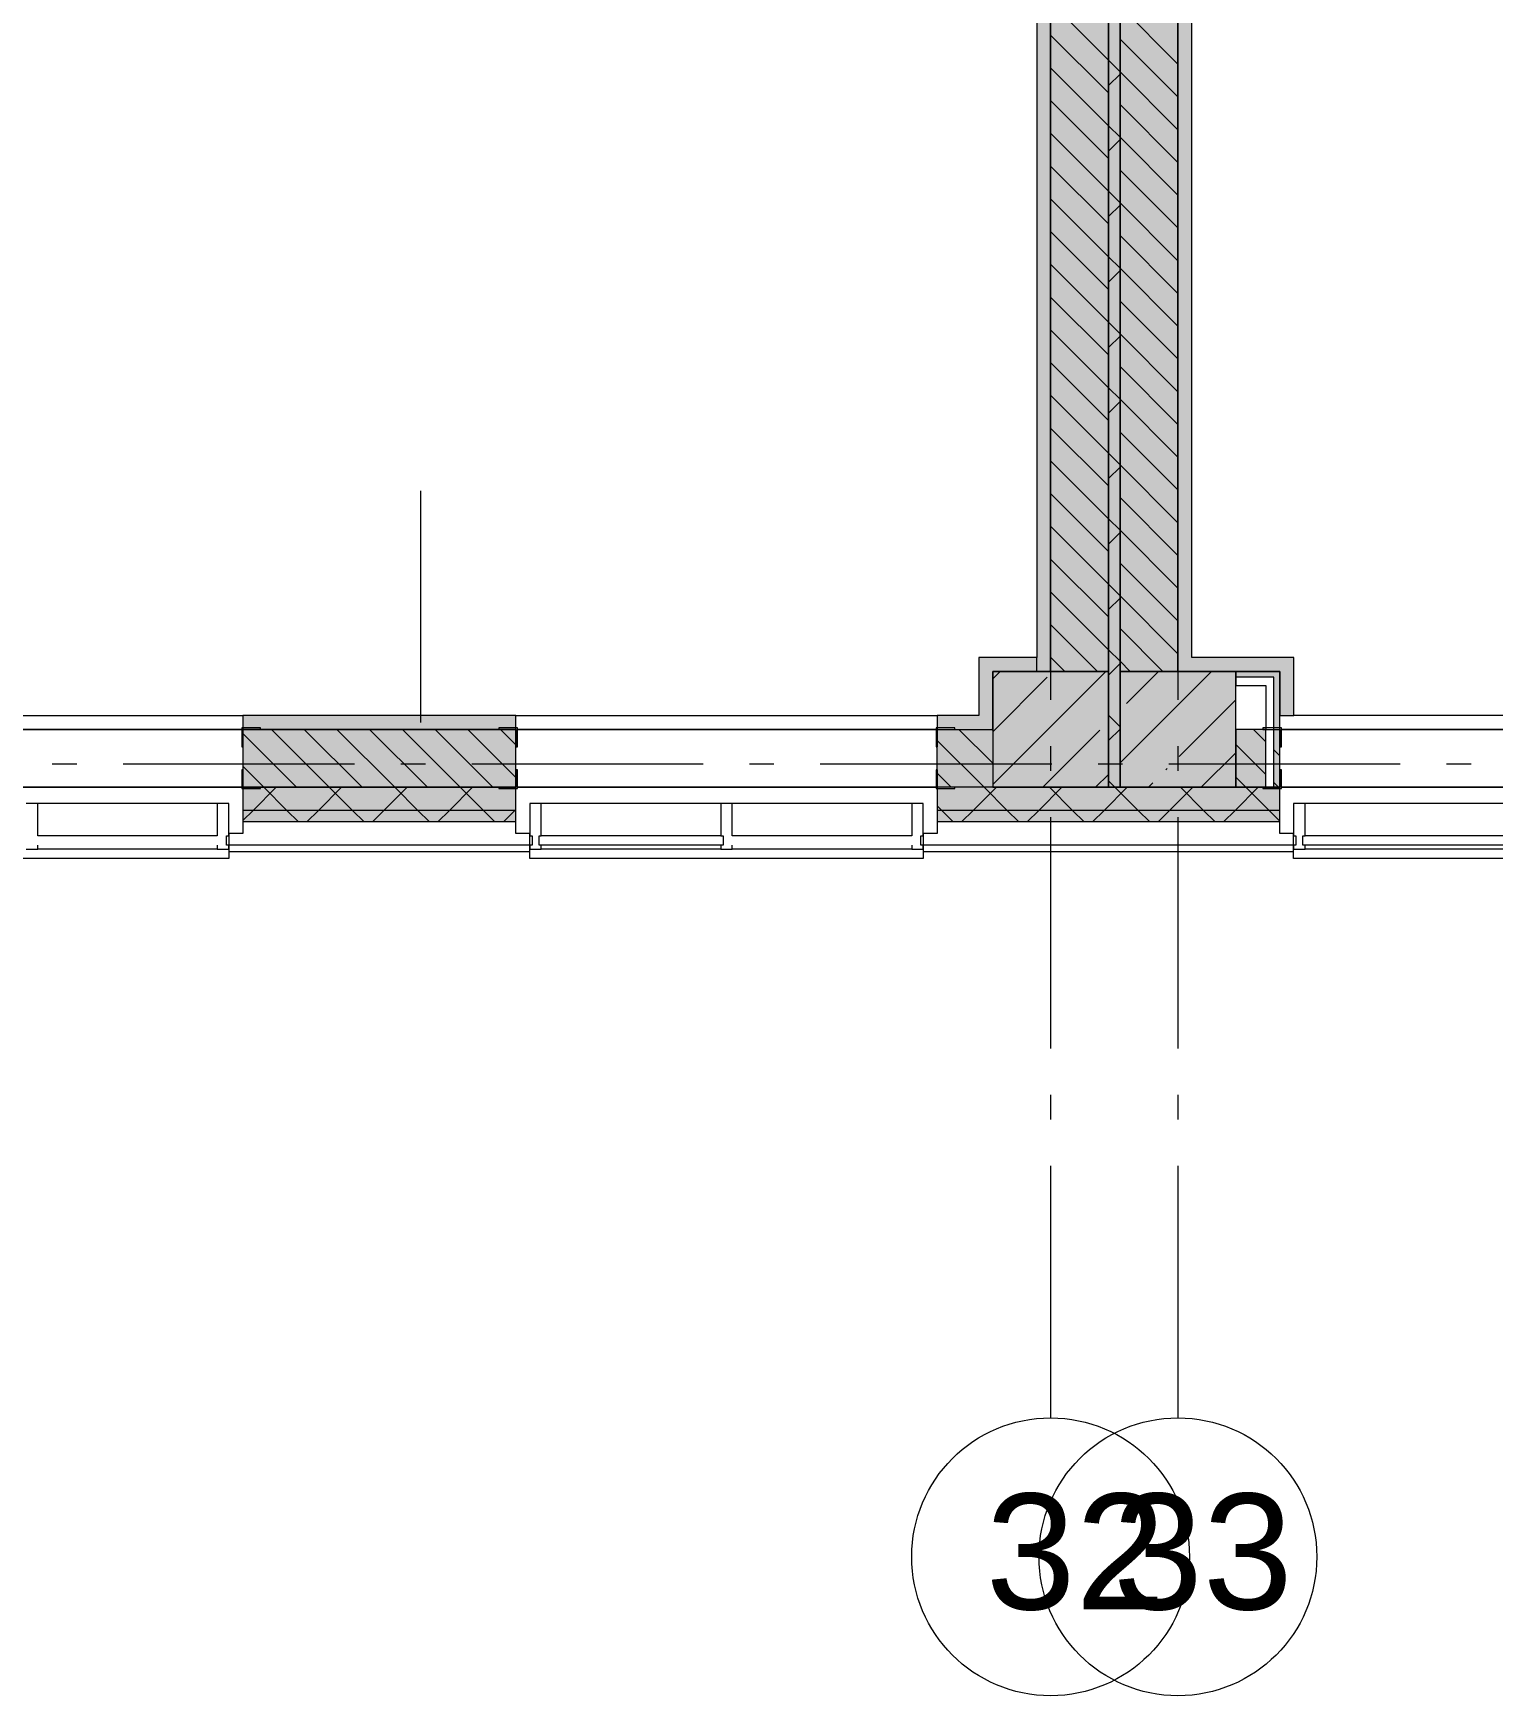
# Model space of a CAD drawing. Header units: millimetres. Extents: x -537608 to 253996, y -217170 to 186033.
# Drawn here: x -325356 to -319051, y -3124 to 4055 of the extents above; entities that cross this region are included whole.
import ezdxf

# ---------------------------------------------------------------- set-up
doc = ezdxf.new("R2010")
doc.units = ezdxf.units.MM
doc.layers.add('PDF _Геометрия', color=7, linetype='Continuous')
doc.layers.add('PDF _Текст', color=7, linetype='Continuous')
doc.layers.add('PDF _Сплошная заливка', color=7, linetype='Continuous', true_color=0xffffff)
doc.styles.add('PDF ArialMT', font='arial.ttf')

msp = doc.modelspace()

# ---------------------------------------------------------------- hatches: boundary and pattern name
at = {"layer": 'PDF _Сплошная заливка', "transparency": 33554559}
for points in [[(-320961.3612, 1299.3446), (-320711.3602, 1299.3446), (-320711.3602, 8299.3443), (-320961.3612, 8299.3443), (-320961.3612, 1678.1138)], [(-320411.3631, 1299.3446), (-320411.3631, 8299.3443), (-320661.3643, 8299.3443), (-320661.3643, 1299.3446), (-320582.325, 1299.3446)], [(-321211.3623, 799.3446), (-320711.3602, 799.3446), (-320711.3602, 1299.3446), (-321211.3623, 1299.3446), (-321211.3623, 966.1296)], [(-320582.325, 799.3446), (-320161.3621, 799.3446), (-320163.3342, 1299.3446), (-320661.3643, 1299.3446), (-320661.3643, 799.3446)]]:
    msp.add_hatch(color=256, dxfattribs=at).paths.add_polyline_path(points)
at = {"layer": 'PDF _Сплошная заливка', "true_color": 0xff7d7d, "transparency": 33554559}
for points in [[(-320411.3631, 1359.3452), (-320351.3604, 1359.3452), (-320351.3604, 8119.3444), (-320411.3631, 8119.3444), (-320411.3631, 1678.1138)], [(-321021.3641, 1299.3446), (-321021.3641, 1359.3452), (-321271.3608, 1359.3452), (-321271.3608, 1299.3446), (-321211.3623, 1299.3446)], [(-319970.916, 1299.3446), (-319970.916, 1359.3452), (-320411.3631, 1359.3452), (-320411.3631, 1299.3446), (-320163.3342, 1299.3446)]]:
    msp.add_hatch(color=11, dxfattribs=at).paths.add_polyline_path(points)
at = {"layer": 'PDF _Сплошная заливка', "true_color": 0x77b143, "transparency": 33554559}
for points in [[(-319996.364, 1274.3445), (-319971.3639, 1274.3445), (-319971.3639, 1299.3446), (-320161.3621, 1299.3446), (-320161.3621, 1274.3445)], [(-319996.364, 1049.3435), (-319971.3639, 1049.3435), (-319971.3639, 1274.3445), (-319996.364, 1274.3445), (-319996.364, 1239.3438)]]:
    msp.add_hatch(color=75, dxfattribs=at).paths.add_polyline_path(points)
at = {"layer": 'PDF _Сплошная заливка', "true_color": 0xff7d7d, "transparency": 33554559}
h = msp.add_hatch(color=11, dxfattribs=at)
h.paths.add_polyline_path([(-321271.3608, 1049.3435), (-321271.3608, 1109.3442), (-321450.9172, 1109.3442), (-321450.9172, 1049.3435), (-321420.3022, 1049.3435)], flags=0)
h.paths.add_polyline_path([(-324450.9171, 1049.3435), (-323270.9173, 1049.3435), (-323270.9173, 1109.3442), (-324450.9171, 1109.3442)], flags=0)
h.paths.add_polyline_path([(-326491.3625, 1049.3435), (-326270.9172, 1049.3435), (-326270.9172, 1109.3442), (-326491.3625, 1109.3442)], flags=0)
at = {"layer": 'PDF _Сплошная заливка', "transparency": 33554559}
h = msp.add_hatch(color=256, dxfattribs=at)
h.paths.add_polyline_path([(-321211.3623, 799.3446), (-321211.3623, 1049.3435), (-321450.9172, 1049.3435), (-321450.9172, 799.3446), (-321420.3022, 799.3446)], flags=0)
h.paths.add_polyline_path([(-324450.9171, 799.3446), (-323270.9173, 799.3446), (-323270.9173, 1049.3435), (-324450.9171, 1049.3435), (-324450.9171, 966.1296)], flags=0)
h.paths.add_polyline_path([(-326711.3643, 799.3446), (-326551.3653, 799.3446), (-326551.3653, 1049.3435), (-326711.3643, 1049.3435), (-326711.3643, 966.1296)], flags=0)
h.paths.add_polyline_path([(-326516.3626, 799.3446), (-326270.9172, 799.3446), (-326270.9172, 1049.3435), (-326516.3626, 1049.3435), (-326516.3626, 966.1296)], flags=0)
h = msp.add_hatch(color=256, dxfattribs=at)
h.paths.add_polyline_path([(-311661.3603, 799.3446), (-311661.3603, 1049.3435), (-312150.9119, 1049.3435), (-312150.9119, 799.3446)], flags=0)
h.paths.add_polyline_path([(-313970.9119, 799.3446), (-313970.9119, 1049.3435), (-315150.9119, 1049.3435), (-315150.9119, 799.3446), (-314716.4758, 799.3446)], flags=0)
h.paths.add_polyline_path([(-316970.9161, 799.3446), (-316971.3597, 1049.3435), (-318150.9161, 1049.3435), (-318150.9161, 799.3446), (-317230.4118, 799.3446)], flags=0)
h.paths.add_polyline_path([(-319996.364, 799.3446), (-319970.916, 799.3446), (-319971.3639, 1049.3435), (-319996.364, 1049.3435), (-319996.364, 966.1296)], flags=0)
h.paths.add_polyline_path([(-320031.3624, 799.3446), (-320031.3624, 1049.3435), (-320161.3621, 1049.3435), (-320161.3621, 799.3446)], flags=0)
h = msp.add_hatch(color=256, dxfattribs=at)
h.paths.add_polyline_path([(-291511.3559, 699.3442), (-291511.3559, 799.3446), (-297824.3565, 799.3446), (-297824.3565, 699.3442), (-291561.3561, 699.3442)], flags=0)
h.paths.add_polyline_path([(-298961.3577, 699.3442), (-298699.356, 699.3442), (-298699.356, 799.3446), (-298961.3577, 799.3446), (-298961.3577, 787.667)], flags=0)
h.paths.add_polyline_path([(-300942.9067, 699.3442), (-299461.3555, 699.3442), (-299461.3555, 799.3446), (-300942.9067, 799.3446)], flags=0)
h.paths.add_polyline_path([(-301942.9067, 699.3442), (-301942.9067, 799.3446), (-303150.9122, 799.3446), (-303150.9122, 699.3442), (-302146.8044, 699.3442)], flags=0)
h.paths.add_polyline_path([(-307970.9122, 699.3442), (-307970.9122, 799.3446), (-309150.912, 799.3446), (-309150.912, 699.3442), (-308012.6536, 699.3442)], flags=0)
h.paths.add_polyline_path([(-305498.7176, 699.3442), (-304970.9123, 699.3442), (-304970.9123, 799.3446), (-306150.9121, 799.3446), (-306150.9121, 699.3442)], flags=0)
h.paths.add_polyline_path([(-310970.912, 699.3442), (-310970.912, 799.3446), (-312150.9119, 799.3446), (-312150.9119, 699.3442), (-311364.5669, 699.3442)], flags=0)
h.paths.add_polyline_path([(-313970.9119, 699.3442), (-313970.9119, 799.3446), (-315150.9119, 799.3446), (-315150.9119, 699.3442), (-314716.4758, 699.3442)], flags=0)
h.paths.add_polyline_path([(-318150.9161, 699.3442), (-316970.9161, 699.3442), (-316970.9161, 799.3446), (-318150.9161, 799.3446)], flags=0)
h.paths.add_polyline_path([(-320163.3342, 699.3442), (-319970.916, 699.3442), (-319970.916, 799.3446), (-321450.9172, 799.3446), (-321450.9172, 699.3442), (-320582.325, 699.3442)], flags=0)
h.paths.add_polyline_path([(-324450.9171, 699.3442), (-323270.9173, 699.3442), (-323270.9173, 799.3446), (-324450.9171, 799.3446)], flags=0)
h.paths.add_polyline_path([(-326270.9172, 699.3442), (-326270.9172, 799.3446), (-327450.917, 799.3446), (-327450.917, 699.3442), (-326448.1699, 699.3442)], flags=0)
h.paths.add_polyline_path([(-329270.9171, 699.3442), (-329270.9171, 799.3446), (-330450.9212, 799.3446), (-330450.9212, 699.3442), (-329381.0923, 699.3442)], flags=0)
h.paths.add_polyline_path([(-333151.992, 699.3442), (-332270.917, 699.3442), (-332270.917, 799.3446), (-333450.9168, 799.3446), (-333450.9168, 699.3442)], flags=0)
h.paths.add_polyline_path([(-335270.9212, 699.3442), (-335270.9212, 799.3446), (-336450.9211, 799.3446), (-336450.9211, 699.3442), (-335665.928, 699.3442)], flags=0)
h.paths.add_polyline_path([(-338270.9168, 699.3442), (-338270.9168, 799.3446), (-339511.363, 799.3446), (-339511.363, 699.3442), (-339017.8456, 699.3442)], flags=0)
h.paths.add_polyline_path([(-341211.3702, 699.3442), (-341211.3702, 799.3446), (-342511.3672, 799.3446), (-342511.3672, 699.3442), (-341531.7729, 699.3442)], flags=0)
h.paths.add_polyline_path([(-344464.6997, 699.3442), (-344211.3658, 699.3442), (-344211.3658, 799.3446), (-345511.3714, 799.3446), (-345511.3714, 699.3442), (-344883.6905, 699.3442)], flags=0)
h.paths.add_polyline_path([(-348511.367, 699.3442), (-347211.3701, 699.3442), (-347211.3701, 799.3446), (-348511.367, 799.3446)], flags=0)
h.paths.add_polyline_path([(-349911.5538, 699.3442), (-349386.3707, 699.3442), (-349386.3707, 799.3446), (-359224.3735, 799.3446), (-359224.3735, 699.3442), (-351587.5169, 699.3442)], flags=0)
h.paths.add_polyline_path([(-360805.2708, 699.3442), (-360099.3686, 699.3442), (-360099.3686, 799.3446), (-368361.3744, 799.3446), (-368361.3744, 699.3442), (-361643.2523, 699.3442)], flags=0)
h = msp.add_hatch(color=256, dxfattribs=at)
h.paths.add_polyline_path([(-291672.0805, 649.3439), (-291561.3561, 649.3439), (-291561.3561, 699.3442), (-297824.3565, 699.3442), (-297824.3565, 649.3439), (-291688.3546, 649.3439)], flags=0)
h.paths.add_polyline_path([(-299632.8727, 649.3439), (-299461.3555, 649.3439), (-299461.3555, 699.3442), (-300942.9067, 699.3442), (-300942.9067, 649.3439), (-300470.8499, 649.3439)], flags=0)
h.paths.add_polyline_path([(-298699.356, 649.3439), (-298699.356, 699.3442), (-298961.3577, 699.3442), (-298961.3577, 649.3439), (-298794.8955, 649.3439)], flags=0)
h.paths.add_polyline_path([(-301942.9067, 649.3439), (-301942.9067, 699.3442), (-303150.9122, 699.3442), (-303150.9122, 649.3439), (-302146.8044, 649.3439)], flags=0)
h.paths.add_polyline_path([(-304970.9123, 649.3439), (-304970.9123, 699.3442), (-306150.9121, 699.3442), (-306150.9121, 649.3439), (-305498.7176, 649.3439)], flags=0)
h.paths.add_polyline_path([(-307970.9122, 649.3439), (-307970.9122, 699.3442), (-309150.912, 699.3442), (-309150.912, 649.3439), (-308012.6536, 649.3439)], flags=0)
h.paths.add_polyline_path([(-310970.912, 649.3439), (-310970.912, 699.3442), (-312150.9119, 699.3442), (-312150.9119, 649.3439), (-311364.5669, 649.3439)], flags=0)
h.paths.add_polyline_path([(-313970.9119, 649.3439), (-313970.9119, 699.3442), (-315150.9119, 699.3442), (-315150.9119, 649.3439), (-314716.4758, 649.3439)], flags=0)
h.paths.add_polyline_path([(-320163.3342, 649.3439), (-319970.916, 649.3439), (-319970.916, 699.3442), (-321450.9172, 699.3442), (-321450.9172, 649.3439), (-320582.325, 649.3439)], flags=0)
h.paths.add_polyline_path([(-318150.9161, 649.3439), (-316970.9161, 649.3439), (-316970.9161, 699.3442), (-318150.9161, 699.3442)], flags=0)
h.paths.add_polyline_path([(-323270.9173, 649.3439), (-323270.9173, 699.3442), (-324450.9171, 699.3442), (-324450.9171, 649.3439), (-323934.2382, 649.3439)], flags=0)
h.paths.add_polyline_path([(-326448.1699, 649.3439), (-326270.9172, 649.3439), (-326270.9172, 699.3442), (-327450.917, 699.3442), (-327450.917, 649.3439), (-327286.1471, 649.3439)], flags=0)
h.paths.add_polyline_path([(-329381.0923, 649.3439), (-329270.9171, 649.3439), (-329270.9171, 699.3442), (-330450.9212, 699.3442), (-330450.9212, 649.3439), (-329800.0831, 649.3439)], flags=0)
h.paths.add_polyline_path([(-332270.917, 649.3439), (-332270.917, 699.3442), (-333450.9168, 699.3442), (-333450.9168, 649.3439), (-332314.0191, 649.3439)], flags=0)
h.paths.add_polyline_path([(-335665.928, 649.3439), (-335270.9212, 649.3439), (-335270.9212, 699.3442), (-336450.9211, 699.3442), (-336450.9211, 649.3439)], flags=0)
h.paths.add_polyline_path([(-339017.8456, 649.3439), (-338270.9168, 649.3439), (-338270.9168, 699.3442), (-339511.363, 699.3442), (-339511.363, 649.3439)], flags=0)
h.paths.add_polyline_path([(-341531.7729, 649.3439), (-341211.3702, 649.3439), (-341211.3702, 699.3442), (-342511.3672, 699.3442), (-342511.3672, 649.3439), (-342369.7545, 649.3439)], flags=0)
h.paths.add_polyline_path([(-344211.3658, 649.3439), (-344211.3658, 699.3442), (-345511.3714, 699.3442), (-345511.3714, 649.3439), (-344464.6997, 649.3439)], flags=0)
h.paths.add_polyline_path([(-347397.6265, 649.3439), (-347211.3701, 649.3439), (-347211.3701, 699.3442), (-348511.367, 699.3442), (-348511.367, 649.3439), (-348235.5994, 649.3439)], flags=0)
h.paths.add_polyline_path([(-349386.3707, 649.3439), (-349386.3707, 699.3442), (-359224.3735, 699.3442), (-359224.3735, 649.3439), (-349911.5538, 649.3439)], flags=0)
h.paths.add_polyline_path([(-360099.3686, 649.3439), (-360099.3686, 699.3442), (-368461.3748, 699.3442), (-368461.3748, 649.3439), (-360805.2708, 649.3439)], flags=0)

# ---------------------------------------------------------------- linework, layer by layer
at = {"layer": 'PDF _Геометрия', "lineweight": 9}
for p, q in [((-320711.3602, 1299.3446), (-320711.3602, 8299.3443)), ((-320711.3602, 8299.3443), (-320711.3602, 799.3446)), ((-320661.3643, 799.3446), (-320661.3643, 8299.3443)), ((-320661.3643, 8299.3443), (-320661.3643, 1299.3446)), ((-321021.3641, 8219.3448), (-321021.3641, 1359.3452)), ((-320961.3612, 1299.3446), (-320961.3612, 8219.3448)), ((-320961.3612, 8219.3448), (-320961.3612, 1299.3446)), ((-320411.3631, 1359.3452), (-320411.3631, 8119.3444)), ((-320411.3631, 8119.3444), (-320411.3631, 1359.3452)), ((-320351.3604, 1359.3452), (-320351.3604, 8119.3444)), ((-320711.3602, 3938.7353), (-320961.3612, 4188.7364)), ((-320411.3631, 3921.5784), (-320661.3643, 4171.5774)), ((-320711.3602, 3797.3142), (-320961.3612, 4047.3153)), ((-320411.3631, 3780.1573), (-320661.3643, 4030.1562)), ((-320711.3602, 3655.8931), (-320961.3612, 3905.892)), ((-320661.3643, 3888.7351), (-320711.3602, 3938.7353)), ((-320711.3602, 3829.0682), (-320661.3643, 3879.0684)), ((-320411.3631, 3638.7362), (-320661.3643, 3888.7351)), ((-320711.3602, 3514.472), (-320961.3612, 3764.4709)), ((-320411.3631, 3497.3151), (-320661.3643, 3747.314)), ((-320711.3602, 3373.0508), (-320961.3612, 3623.0498)), ((-320661.3643, 3605.8929), (-320711.3602, 3655.8931)), ((-320711.3602, 3546.2238), (-320661.3643, 3596.224)), ((-320411.3631, 3355.8918), (-320661.3643, 3605.8929)), ((-320711.3602, 3231.6276), (-320961.3612, 3481.6287)), ((-320411.3631, 3214.4707), (-320661.3643, 3464.4717)), ((-320711.3602, 3090.2065), (-320961.3612, 3340.2076)), ((-320661.3643, 3323.0506), (-320711.3602, 3373.0508)), ((-320711.3602, 3263.3815), (-320661.3643, 3313.3818)), ((-320411.3631, 3073.0496), (-320661.3643, 3323.0506)), ((-320711.3602, 2948.7853), (-320961.3612, 3198.7865)), ((-320411.3631, 2931.6285), (-320661.3643, 3181.6295)), ((-320661.3643, 3040.2062), (-320711.3602, 3090.2065)), ((-320711.3602, 2807.3642), (-320961.3612, 3057.3653)), ((-320711.3602, 2980.5393), (-320661.3643, 3030.5395)), ((-320411.3631, 2790.2074), (-320661.3643, 3040.2062)), ((-320711.3602, 2665.9431), (-320961.3612, 2915.9442)), ((-320411.3631, 2648.7863), (-320661.3643, 2898.7851)), ((-320661.3643, 2757.364), (-320711.3602, 2807.3642)), ((-320711.3602, 2524.522), (-320961.3612, 2774.521)), ((-320711.3602, 2697.6971), (-320661.3643, 2747.6973)), ((-320411.3631, 2507.3651), (-320661.3643, 2757.364)), ((-320711.3602, 2383.1009), (-320961.3612, 2633.0998)), ((-320411.3631, 2365.944), (-320661.3643, 2615.9429)), ((-320661.3643, 2474.5218), (-320711.3602, 2524.522)), ((-320711.3602, 2241.6798), (-320961.3612, 2491.6787)), ((-320711.3602, 2414.8527), (-320661.3643, 2464.8529)), ((-320411.3631, 2224.5208), (-320661.3643, 2474.5218)), ((-320711.3602, 2100.2565), (-320961.3612, 2350.2576)), ((-320411.3631, 2083.0996), (-320661.3643, 2333.1007)), ((-320661.3643, 2191.6795), (-320711.3602, 2241.6798)), ((-320711.3602, 1958.8354), (-320961.3612, 2208.8365)), ((-320711.3602, 2132.0104), (-320661.3643, 2182.0106)), ((-320411.3631, 1941.6785), (-320661.3643, 2191.6795)), ((-323682.222, 1079.3449), (-323682.222, 2079.3449)), ((-320711.3602, 1817.4143), (-320961.3612, 2067.4153)), ((-320411.3631, 1800.2574), (-320661.3643, 2050.2584)), ((-320661.3643, 1908.8352), (-320711.3602, 1958.8354)), ((-320711.3602, 1675.9932), (-320961.3612, 1925.9942)), ((-320711.3602, 1849.1682), (-320661.3643, 1899.1684)), ((-320411.3631, 1658.8363), (-320661.3643, 1908.8352)), ((-320711.3602, 1534.572), (-320961.3612, 1784.5731)), ((-320411.3631, 1517.4152), (-320661.3643, 1767.414)), ((-320661.3643, 1625.9929), (-320711.3602, 1675.9932)), ((-320711.3602, 1393.1509), (-320961.3612, 1643.1498)), ((-320711.3602, 1566.3259), (-320661.3643, 1616.3261)), ((-320411.3631, 1375.994), (-320661.3643, 1625.9929)), ((-320758.9792, 1299.3446), (-320961.3612, 1501.7287)), ((-320476.1326, 1299.3446), (-320661.3643, 1484.5718)), ((-320661.3643, 1343.1507), (-320711.3602, 1393.1509)), ((-321021.3641, 1359.3452), (-321271.3608, 1359.3452)), ((-321271.3608, 1359.3452), (-321271.3608, 1299.3446)), ((-321271.3608, 1299.3446), (-321271.3608, 1109.3442)), ((-321211.3623, 1267.0308), (-321179.0507, 1299.3446)), ((-321211.3623, 810.8327), (-320722.8526, 1299.3446)), ((-320711.3602, 1299.3446), (-321211.3623, 1299.3446)), ((-321211.3623, 1299.3446), (-321211.3623, 799.3446)), ((-321211.3623, 1049.3435), (-321211.3623, 1299.3446)), ((-321211.3623, 1299.3446), (-321021.3641, 1299.3446)), ((-321021.3641, 1299.3446), (-321021.3641, 1359.3452)), ((-321021.3641, 1299.3446), (-320961.3612, 1299.3446)), ((-320900.3981, 1299.3446), (-320961.3612, 1360.3076)), ((-320961.3612, 1299.3446), (-320711.3602, 1299.3446)), ((-320711.3602, 1283.4815), (-320661.3643, 1333.4818)), ((-320711.3602, 799.3446), (-320711.3602, 1299.3446)), ((-320617.5559, 1299.3446), (-320661.3643, 1343.1507)), ((-320661.3643, 904.637), (-320266.6545, 1299.3446)), ((-320161.3621, 1299.3446), (-320661.3643, 1299.3446)), ((-320661.3643, 1299.3446), (-320661.3643, 799.3446)), ((-320661.3643, 1299.3446), (-320411.3631, 1299.3446)), ((-320633.8108, 1160.2874), (-320494.7514, 1299.3446)), ((-320411.3631, 1299.3446), (-320411.3631, 1359.3452)), ((-320411.3631, 1359.3452), (-320411.3631, 1299.3446)), ((-320411.3631, 1299.3446), (-319970.916, 1299.3446)), ((-319970.916, 1359.3452), (-320351.3604, 1359.3452)), ((-320161.3621, 799.3446), (-320161.3621, 1299.3446)), ((-319971.3639, 1299.3446), (-320161.3621, 1299.3446)), ((-320161.3621, 1299.3446), (-320161.3621, 1274.3445)), ((-319971.3639, 1274.3445), (-319971.3639, 1299.3446)), ((-319910.9132, 1359.3452), (-319970.916, 1359.3452)), ((-319970.916, 1299.3446), (-319970.916, 1109.3442)), ((-319910.9132, 1109.3442), (-319910.9132, 1359.3452)), ((-321211.3623, 1038.9318), (-320975.9582, 1274.338)), ((-320161.3621, 1274.3445), (-320161.3621, 1239.3438)), ((-319996.364, 1274.3445), (-320161.3621, 1274.3445)), ((-320161.3621, 1239.3438), (-320031.3624, 1239.3438)), ((-320031.3624, 1239.3438), (-320031.3624, 1049.3435)), ((-319996.364, 1239.3438), (-319996.364, 1274.3445)), ((-319996.364, 1049.3435), (-319996.364, 1239.3438)), ((-319971.3639, 1239.3438), (-319971.3639, 1274.3445)), ((-319971.3639, 1049.3435), (-319971.3639, 1239.3438)), ((-320405.7095, 932.1905), (-320161.3621, 1176.5379)), ((-326211.3621, 1109.3442), (-324511.3635, 1109.3442)), ((-324511.3635, 1109.3442), (-324450.9171, 1109.3442)), ((-323270.9173, 1109.3442), (-324450.9171, 1109.3442)), ((-324450.9171, 1109.3442), (-324450.9171, 1049.3435)), ((-323270.9173, 1049.3435), (-323270.9173, 1109.3442)), ((-323270.9173, 1109.3442), (-323211.3623, 1109.3442)), ((-323211.3623, 1109.3442), (-321511.3636, 1109.3442)), ((-321511.3636, 1109.3442), (-321450.9172, 1109.3442)), ((-321271.3608, 1109.3442), (-321450.9172, 1109.3442)), ((-321450.9172, 1109.3442), (-321450.9172, 1049.3435)), ((-320661.3643, 1060.3085), (-320711.3602, 1110.3087)), ((-319970.916, 1055.3437), (-319970.916, 1109.3442)), ((-319970.916, 1109.3442), (-319910.9132, 1109.3442)), ((-318211.3624, 1109.3442), (-319910.9132, 1109.3442)), ((-326263.9158, 1049.3435), (-324455.9163, 1049.3435)), ((-324511.3635, 1049.3435), (-326211.3621, 1049.3435)), ((-324455.9163, 1049.3435), (-324511.3635, 1049.3435)), ((-324450.9171, 1049.3435), (-323270.9173, 1049.3435)), ((-324450.9171, 1049.3435), (-324450.9171, 799.3446)), ((-323270.9173, 1049.3435), (-324450.9171, 1049.3435)), ((-324218.777, 799.3446), (-324450.9171, 1031.4847)), ((-324077.3537, 799.3446), (-324327.3548, 1049.3435)), ((-323935.9347, 799.3446), (-324185.9315, 1049.3435)), ((-323794.5115, 799.3446), (-324044.5125, 1049.3435)), ((-323653.0925, 799.3446), (-323903.0892, 1049.3435)), ((-323511.6692, 799.3446), (-323761.6703, 1049.3435)), ((-323370.246, 799.3446), (-323620.247, 1049.3435)), ((-323270.9173, 841.4327), (-323478.828, 1049.3435)), ((-323270.9173, 982.8538), (-323337.4048, 1049.3435)), ((-323270.9173, 799.3446), (-323270.9173, 1049.3435)), ((-323263.9159, 1049.3435), (-321455.9164, 1049.3435)), ((-323211.3623, 1049.3435), (-323263.9159, 1049.3435)), ((-321511.3636, 1049.3435), (-323211.3623, 1049.3435)), ((-321455.9164, 1049.3435), (-321511.3636, 1049.3435)), ((-321450.9172, 1049.3435), (-321271.3608, 1049.3435)), ((-321450.9172, 799.3446), (-321450.9172, 1049.3435)), ((-321450.9172, 1049.3435), (-321271.3608, 1049.3435)), ((-321211.3623, 903.2009), (-321357.5048, 1049.3435)), ((-321271.3608, 1049.3435), (-321211.3623, 1049.3435)), ((-321271.3608, 1049.3435), (-321211.3623, 1049.3435)), ((-321211.3623, 1044.6221), (-321216.0859, 1049.3435)), ((-321211.3623, 1049.3435), (-321211.3623, 799.3446)), ((-320994.7536, 799.3446), (-320747.8571, 1046.2389)), ((-320711.3602, 1000.6393), (-320661.3643, 1050.6395)), ((-320031.3624, 1049.3435), (-320161.3621, 1049.3435)), ((-320161.3621, 1049.3435), (-320161.3621, 799.3446)), ((-320031.3624, 995.9933), (-320084.7126, 1049.3435)), ((-320031.3624, 799.3446), (-320031.3624, 1049.3435)), ((-319996.364, 799.3446), (-319996.364, 1049.3435)), ((-319996.364, 1049.3435), (-319971.3639, 1049.3435)), ((-319970.916, 1049.3435), (-319971.3639, 1049.3435)), ((-319970.916, 799.3446), (-319970.916, 1049.3435)), ((-319963.9146, 1049.3435), (-318155.9152, 1049.3435)), ((-319911.361, 1049.3435), (-319963.9146, 1049.3435)), ((-318211.3624, 1049.3435), (-319911.361, 1049.3435)), ((-321248.927, 799.3446), (-321450.9172, 1001.3326)), ((-320310.4585, 799.3446), (-320161.3621, 948.4388)), ((-320031.3624, 854.5721), (-320161.3621, 984.5718)), ((-319970.916, 935.5469), (-319996.364, 960.9927)), ((-324360.1959, 799.3446), (-324450.9171, 890.0636)), ((-320462.7327, 875.1652), (-320457.9919, 879.9059)), ((-326263.9158, 799.3446), (-324455.9163, 799.3446)), ((-324455.9163, 799.3446), (-326263.9158, 799.3446)), ((-323270.9173, 799.3446), (-324450.9171, 799.3446)), ((-324450.9171, 799.3446), (-324450.9171, 699.3442)), ((-324450.9171, 799.3446), (-323270.9173, 799.3446)), ((-324406.773, 699.3442), (-324306.7725, 799.3446)), ((-324260.1955, 699.3442), (-324360.1959, 799.3446)), ((-324123.9264, 699.3442), (-324023.9303, 799.3446)), ((-323977.3533, 699.3442), (-324077.3537, 799.3446)), ((-323841.0842, 699.3442), (-323741.0837, 799.3446)), ((-323694.511, 699.3442), (-323794.5115, 799.3446)), ((-323558.242, 699.3442), (-323458.2415, 799.3446)), ((-323411.6688, 699.3442), (-323511.6692, 799.3446)), ((-323270.9173, 699.3442), (-323270.9173, 799.3446)), ((-323263.9159, 799.3446), (-321455.9164, 799.3446)), ((-321455.9164, 799.3446), (-323263.9159, 799.3446)), ((-321390.3503, 799.3446), (-321450.9172, 859.9114)), ((-319970.916, 799.3446), (-321450.9172, 799.3446)), ((-321450.9172, 799.3446), (-321450.9172, 699.3442)), ((-321211.3623, 799.3446), (-321450.9172, 799.3446)), ((-321295.4997, 699.3442), (-321195.4993, 799.3446)), ((-321148.9266, 699.3442), (-321248.927, 799.3446)), ((-321211.3623, 799.3446), (-320711.3602, 799.3446)), ((-321012.6575, 699.3442), (-320912.6571, 799.3446)), ((-320866.0844, 699.3442), (-320966.0848, 799.3446)), ((-320766.6566, 799.3446), (-320711.3602, 854.6367)), ((-320729.8153, 699.3442), (-320629.8149, 799.3446)), ((-320683.2426, 799.3446), (-320711.3602, 827.4643)), ((-320711.3602, 799.3446), (-320661.3643, 799.3446)), ((-320583.2422, 699.3442), (-320683.2426, 799.3446)), ((-320661.3643, 799.3446), (-320161.3621, 799.3446)), ((-320538.5554, 799.3446), (-320519.7602, 818.1398)), ((-320446.973, 699.3442), (-320346.9726, 799.3446)), ((-320300.3999, 699.3442), (-320400.4003, 799.3446)), ((-320164.1308, 699.3442), (-320064.1304, 799.3446)), ((-320117.5538, 799.3446), (-320161.3621, 843.1507)), ((-320161.3621, 799.3446), (-320031.3624, 799.3446)), ((-320017.5577, 699.3442), (-320117.5538, 799.3446)), ((-320031.3624, 799.3446), (-319996.364, 799.3446)), ((-319976.1348, 799.3446), (-319996.364, 819.5716)), ((-319996.364, 799.3446), (-319970.916, 799.3446)), ((-319970.916, 699.3442), (-319970.916, 799.3446)), ((-319963.9146, 799.3446), (-318155.9152, 799.3446)), ((-318155.9152, 799.3446), (-319963.9146, 799.3446)), ((-325336.3627, 729.3434), (-325386.3629, 729.3434)), ((-324561.3637, 729.3434), (-325336.3627, 729.3434)), ((-325336.3627, 589.3432), (-325336.3627, 729.3434)), ((-324511.3635, 729.3434), (-324561.3637, 729.3434)), ((-324561.3637, 729.3434), (-324561.3637, 589.3432)), ((-324511.3635, 589.3432), (-324511.3635, 729.3434)), ((-323161.362, 729.3434), (-323211.3623, 729.3434)), ((-323211.3623, 729.3434), (-323211.3623, 589.3432)), ((-322386.363, 729.3434), (-323161.362, 729.3434)), ((-323161.362, 589.3432), (-323161.362, 729.3434)), ((-322336.3628, 729.3434), (-322386.363, 729.3434)), ((-322386.363, 729.3434), (-322386.363, 589.3432)), ((-321561.3638, 729.3434), (-322336.3628, 729.3434)), ((-322336.3628, 589.3432), (-322336.3628, 729.3434)), ((-321511.3636, 729.3434), (-321561.3638, 729.3434)), ((-321561.3638, 729.3434), (-321561.3638, 589.3432)), ((-321511.3636, 589.3432), (-321511.3636, 729.3434)), ((-321431.7689, 699.3442), (-321450.9172, 718.4903)), ((-319861.3608, 729.3434), (-319911.361, 729.3434)), ((-319911.361, 729.3434), (-319911.361, 589.3432)), ((-319861.3608, 589.3432), (-319861.3608, 729.3434)), ((-318261.3626, 729.3434), (-319861.3608, 729.3434)), ((-324450.9171, 655.1999), (-324406.773, 699.3442)), ((-324450.9171, 699.3442), (-324450.9171, 649.3439)), ((-323270.9173, 699.3442), (-324450.9171, 699.3442)), ((-324450.9171, 649.3439), (-324450.9171, 600.1618)), ((-323270.9173, 649.3439), (-324450.9171, 649.3439)), ((-324210.1953, 649.3439), (-324260.1955, 699.3442)), ((-324173.9267, 649.3439), (-324123.9264, 699.3442)), ((-323927.353, 649.3439), (-323977.3533, 699.3442)), ((-323891.0844, 649.3439), (-323841.0842, 699.3442)), ((-323644.5108, 649.3439), (-323694.511, 699.3442)), ((-323608.2422, 649.3439), (-323558.242, 699.3442)), ((-323361.6686, 649.3439), (-323411.6688, 699.3442)), ((-323325.3999, 649.3439), (-323275.3997, 699.3442)), ((-323275.3997, 699.3442), (-323270.9173, 703.8288)), ((-323270.9173, 649.3439), (-323270.9173, 699.3442)), ((-323270.9173, 600.1618), (-323270.9173, 649.3439)), ((-321450.9172, 699.3442), (-321450.9172, 649.3439)), ((-319970.916, 699.3442), (-321450.9172, 699.3442)), ((-321450.9172, 649.3439), (-321450.9172, 600.1618)), ((-319970.916, 649.3439), (-321450.9172, 649.3439)), ((-321381.7687, 649.3439), (-321431.7689, 699.3442)), ((-321345.4999, 649.3439), (-321295.4997, 699.3442)), ((-321098.9264, 649.3439), (-321148.9266, 699.3442)), ((-321062.6577, 649.3439), (-321012.6575, 699.3442)), ((-320816.0842, 649.3439), (-320866.0844, 699.3442)), ((-320779.8155, 649.3439), (-320729.8153, 699.3442)), ((-320533.242, 649.3439), (-320583.2422, 699.3442)), ((-320496.9732, 649.3439), (-320446.973, 699.3442)), ((-320250.3997, 649.3439), (-320300.3999, 699.3442)), ((-320214.131, 649.3439), (-320164.1308, 699.3442)), ((-319970.916, 652.7025), (-320017.5577, 699.3442)), ((-319970.916, 649.3439), (-319970.916, 699.3442)), ((-319970.916, 600.1618), (-319970.916, 649.3439)), ((-324521.3618, 549.3435), (-324521.3618, 589.3432)), ((-324521.3618, 589.3432), (-324511.3635, 589.3432)), ((-324450.9171, 600.1618), (-324511.3635, 600.1618)), ((-324511.3635, 600.1618), (-324511.3635, 549.3435)), ((-323211.3623, 600.1618), (-323270.9173, 600.1618)), ((-323211.3623, 549.3435), (-323211.3623, 600.1618)), ((-323211.3623, 589.3432), (-323201.3639, 589.3432)), ((-323201.3639, 589.3432), (-323201.3639, 549.3435)), ((-323171.3646, 549.3435), (-323171.3646, 589.3432)), ((-323171.3646, 589.3432), (-323161.362, 589.3432)), ((-322386.363, 589.3432), (-322376.3647, 589.3432)), ((-322376.3647, 589.3432), (-322376.3647, 549.3435)), ((-321521.3619, 549.3435), (-321521.3619, 589.3432)), ((-321521.3619, 589.3432), (-321511.3636, 589.3432)), ((-321450.9172, 600.1618), (-321511.3636, 600.1618)), ((-321511.3636, 600.1618), (-321511.3636, 549.3435)), ((-319911.361, 600.1618), (-319970.916, 600.1618)), ((-319911.361, 549.3435), (-319911.361, 600.1618)), ((-319911.361, 589.3432), (-319901.3628, 589.3432)), ((-319901.3628, 589.3432), (-319901.3628, 549.3435)), ((-319871.3635, 549.3435), (-319871.3635, 589.3432)), ((-319871.3635, 589.3432), (-319861.3608, 589.3432)), ((-325386.3629, 532.3438), (-325336.3627, 532.3438)), ((-325336.3627, 532.3438), (-325336.3627, 549.3435)), ((-324561.3637, 532.3438), (-325336.3627, 532.3438)), ((-324561.3637, 549.3435), (-324561.3637, 532.3438)), ((-324561.3637, 532.3438), (-324511.3635, 532.3438)), ((-324511.3635, 549.3435), (-324521.3618, 549.3435)), ((-324511.3635, 549.3435), (-324511.3635, 522.3433)), ((-323211.3623, 549.3435), (-324511.3635, 549.3435)), ((-324511.3635, 532.3438), (-324511.3635, 549.3435)), ((-324511.3635, 522.3433), (-323211.3623, 522.3433)), ((-323211.3623, 522.3433), (-323211.3623, 549.3435)), ((-323201.3639, 549.3435), (-323211.3623, 549.3435)), ((-323211.3623, 549.3435), (-323211.3623, 532.3438)), ((-323211.3623, 532.3438), (-323161.362, 532.3438)), ((-323161.362, 549.3435), (-323171.3646, 549.3435)), ((-322386.363, 549.3435), (-323161.362, 549.3435)), ((-323161.362, 532.3438), (-323161.362, 549.3435)), ((-322386.363, 532.3438), (-323161.362, 532.3438)), ((-322376.3647, 549.3435), (-322386.363, 549.3435)), ((-322386.363, 549.3435), (-322386.363, 532.3438)), ((-322386.363, 532.3438), (-322336.3628, 532.3438)), ((-322336.3628, 532.3438), (-322336.3628, 549.3435)), ((-321561.3638, 532.3438), (-322336.3628, 532.3438)), ((-321561.3638, 549.3435), (-321561.3638, 532.3438)), ((-321561.3638, 532.3438), (-321511.3636, 532.3438)), ((-321511.3636, 549.3435), (-321521.3619, 549.3435)), ((-321511.3636, 549.3435), (-321511.3636, 522.3433)), ((-319911.361, 549.3435), (-321511.3636, 549.3435)), ((-321511.3636, 532.3438), (-321511.3636, 549.3435)), ((-321511.3636, 522.3433), (-319911.361, 522.3433)), ((-319911.361, 522.3433), (-319911.361, 549.3435)), ((-319901.3628, 549.3435), (-319911.361, 549.3435)), ((-319911.361, 549.3435), (-319911.361, 532.3438)), ((-319911.361, 532.3438), (-319861.3608, 532.3438)), ((-319861.3608, 549.3435), (-319871.3635, 549.3435)), ((-319861.3608, 532.3438), (-319861.3608, 549.3435)), ((-318261.3626, 549.3435), (-319861.3608, 549.3435)), ((-318261.3626, 532.3438), (-319861.3608, 532.3438))]:
    msp.add_line(p, q, dxfattribs=at)
at = {"layer": 'PDF _Геометрия', "color": 253, "lineweight": 9, "true_color": 0xaaaaaa}
for p, q in [((-320961.3612, 3988.1801), (-320961.3612, 3882.3452)), ((-320411.3631, 3988.1801), (-320411.3631, 3882.3452)), ((-320961.3612, 3682.3464), (-320961.3612, 2682.3443)), ((-320411.3631, 3682.3464), (-320411.3631, 2682.3443)), ((-320961.3612, 2482.3457), (-320961.3612, 2376.5128)), ((-320411.3631, 2482.3457), (-320411.3631, 2376.5128)), ((-320961.3612, 2176.512), (-320961.3612, 1176.512)), ((-320411.3631, 2176.512), (-320411.3631, 1176.512)), ((-320961.3612, 976.5111), (-320961.3612, 870.6784)), ((-320411.3631, 976.5111), (-320411.3631, 870.6784)), ((-325168.1265, 899.3449), (-325273.9615, 899.3449)), ((-323968.1257, 899.3449), (-324968.1257, 899.3449)), ((-323662.2942, 899.3449), (-323768.1248, 899.3449)), ((-322462.2934, 899.3449), (-323462.2934, 899.3449)), ((-322156.4576, 899.3449), (-322262.2926, 899.3449)), ((-320956.4611, 899.3449), (-321956.4611, 899.3449)), ((-320650.6253, 899.3449), (-320756.4602, 899.3449)), ((-319450.6245, 899.3449), (-320450.6245, 899.3449)), ((-319144.793, 899.3449), (-319250.6236, 899.3449)), ((-320961.3612, 670.6775), (-320961.3612, -329.3225)), ((-320411.3631, 670.6775), (-320411.3631, -329.3225)), ((-325336.3627, 591.3433), (-324561.3637, 591.3433)), ((-323161.362, 591.3433), (-322386.363, 591.3433)), ((-322386.363, 589.3432), (-323161.362, 589.3432)), ((-322336.3628, 591.3433), (-321561.3638, 591.3433)), ((-319861.3608, 591.3433), (-318261.3626, 591.3433)), ((-318261.3626, 589.3432), (-319861.3608, 589.3432)), ((-324511.3635, 522.3433), (-324511.3635, 491.3451)), ((-323211.3623, 491.3451), (-323211.3623, 522.3433)), ((-321511.3636, 522.3433), (-321511.3636, 491.3451)), ((-319911.361, 491.3451), (-319911.361, 522.3433)), ((-324511.3635, 491.3451), (-326211.3621, 491.3451)), ((-321511.3636, 491.3451), (-323211.3623, 491.3451)), ((-318211.3624, 491.3451), (-319911.361, 491.3451)), ((-320961.3612, -529.3211), (-320961.3612, -635.1561)), ((-320411.3631, -529.3211), (-320411.3631, -635.1561)), ((-320961.3612, -835.1548), (-320961.3612, -1923.7337)), ((-320411.3631, -835.1548), (-320411.3631, -1923.7337))]:
    msp.add_line(p, q, dxfattribs=at)
at = {"layer": 'PDF _Геометрия', "color": 253, "lineweight": 20, "true_color": 0xaaaaaa}
for p, q in [((-324374.9179, 1055.3437), (-324455.9163, 1055.3437)), ((-324455.9163, 1055.3437), (-324455.9163, 974.3431)), ((-324449.9139, 974.3431), (-324449.9139, 1049.3435)), ((-324449.9139, 1049.3435), (-324374.9179, 1049.3435)), ((-324374.9179, 1049.3435), (-324374.9179, 1055.3437)), ((-323263.9159, 1055.3437), (-323344.9143, 1055.3437)), ((-323344.9143, 1055.3437), (-323344.9143, 1049.3435)), ((-323344.9143, 1049.3435), (-323269.914, 1049.3435)), ((-323269.914, 1049.3435), (-323269.914, 974.3431)), ((-323263.9159, 974.3431), (-323263.9159, 1055.3437)), ((-321374.9137, 1055.3437), (-321455.9164, 1055.3437)), ((-321455.9164, 1055.3437), (-321455.9164, 974.3431)), ((-321449.914, 974.3431), (-321449.914, 1049.3435)), ((-321449.914, 1049.3435), (-321374.9137, 1049.3435)), ((-321374.9137, 1049.3435), (-321374.9137, 1055.3437)), ((-319963.9146, 1055.3437), (-320044.9131, 1055.3437)), ((-320044.9131, 1055.3437), (-320044.9131, 1049.3435)), ((-320044.9131, 1049.3435), (-319969.9128, 1049.3435)), ((-319969.9128, 1049.3435), (-319969.9128, 974.3431)), ((-319963.9146, 974.3431), (-319963.9146, 1055.3437)), ((-324455.9163, 974.3431), (-324449.9139, 974.3431)), ((-323269.914, 974.3431), (-323263.9159, 974.3431)), ((-321455.9164, 974.3431), (-321449.914, 974.3431)), ((-319969.9128, 974.3431), (-319963.9146, 974.3431)), ((-324449.9139, 874.3448), (-324455.9163, 874.3448)), ((-324455.9163, 874.3448), (-324455.9163, 793.3442)), ((-324449.9139, 799.3446), (-324449.9139, 874.3448)), ((-323263.9159, 874.3448), (-323269.914, 874.3448)), ((-323269.914, 874.3448), (-323269.914, 799.3446)), ((-323263.9159, 793.3442), (-323263.9159, 874.3448)), ((-321449.914, 874.3448), (-321455.9164, 874.3448)), ((-321455.9164, 874.3448), (-321455.9164, 793.3442)), ((-321449.914, 799.3446), (-321449.914, 874.3448)), ((-319963.9146, 874.3448), (-319969.9128, 874.3448)), ((-319969.9128, 874.3448), (-319969.9128, 799.3446)), ((-319963.9146, 793.3442), (-319963.9146, 874.3448)), ((-324455.9163, 793.3442), (-324374.9179, 793.3442)), ((-324374.9179, 799.3446), (-324449.9139, 799.3446)), ((-324374.9179, 793.3442), (-324374.9179, 799.3446)), ((-323269.914, 799.3446), (-323344.9143, 799.3446)), ((-323344.9143, 799.3446), (-323344.9143, 793.3442)), ((-323344.9143, 793.3442), (-323263.9159, 793.3442)), ((-321455.9164, 793.3442), (-321374.9137, 793.3442)), ((-321374.9137, 799.3446), (-321449.914, 799.3446)), ((-321374.9137, 793.3442), (-321374.9137, 799.3446)), ((-319969.9128, 799.3446), (-320044.9131, 799.3446)), ((-320044.9131, 799.3446), (-320044.9131, 793.3442)), ((-320044.9131, 793.3442), (-319963.9146, 793.3442))]:
    msp.add_line(p, q, dxfattribs=at)
at = {"layer": 'PDF _Геометрия', "lineweight": 20}
for centre, radius in [((-320961.3632, -2523.7346), 600.0006), ((-320411.3622, -2523.7341), 599.9992)]:
    msp.add_circle(centre, radius, dxfattribs=at)
at = {"layer": 'PDF _Сплошная заливка', "lineweight": 35, "transparency": 33554559}
msp.add_solid([(-320661.3643, 799.3446), (-320661.3643, 8799.3465), (-320711.3602, 799.3446), (-320711.3602, 8799.3465)], dxfattribs=at)
at = {"layer": 'PDF _Сплошная заливка', "color": 40, "lineweight": 35, "true_color": 0xfca910, "transparency": 33554559}
msp.add_solid([(-320961.3612, 1299.3446), (-320961.3612, 8219.3448), (-321021.3641, 1299.3446), (-321021.3641, 8219.3448)], dxfattribs=at)
at = {"layer": 'PDF _Сплошная заливка', "color": 11, "lineweight": 35, "true_color": 0xff7d7d, "transparency": 33554559}
for points in [[(-321211.3623, 1049.3435), (-321211.3623, 1299.3446), (-321271.3608, 1049.3435), (-321271.3608, 1299.3446)], [(-319910.9132, 1109.3442), (-319910.9132, 1359.3452), (-319970.916, 1109.3442), (-319970.916, 1359.3452)]]:
    msp.add_solid(points, dxfattribs=at)

# ---------------------------------------------------------------- texts
at = {"layer": 'PDF _Текст', "char_height": 500, "attachment_point": 4, "style": 'PDF ArialMT'}
for s, insert in [('32', (-321241.8051, -2504.342)), ('33', (-320691.807, -2504.342))]:
    msp.add_mtext(s, dxfattribs=dict(at, insert=insert))

doc.saveas('drawing.dxf')
